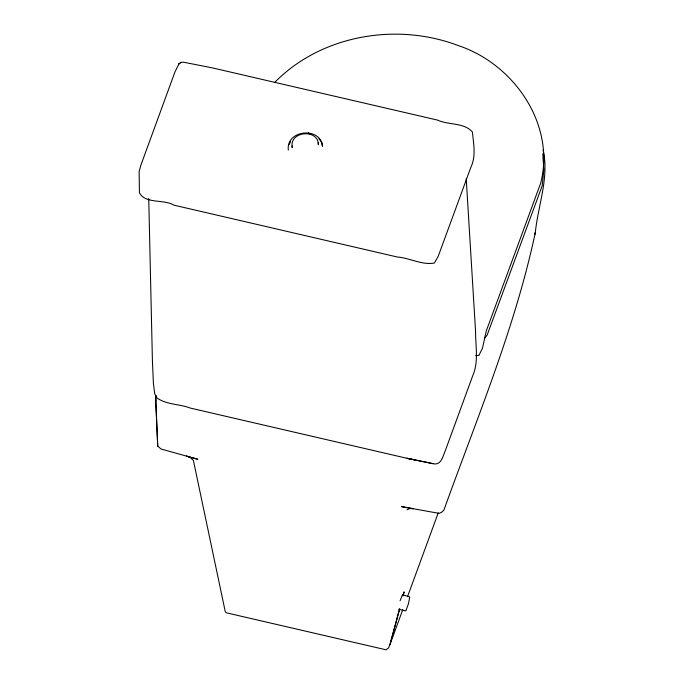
<?xml version="1.0" encoding="UTF-8"?>
<svg xmlns="http://www.w3.org/2000/svg" width="684" height="684" viewBox="0 0 684 684"><rect width="100%" height="100%" fill="white"/><g stroke="black" fill="none" stroke-linecap="round" stroke-linejoin="round"><path stroke-width="1.03" d="M288.323 150.078C285.801 129.738 320.805 126.395 322.446 146.29L321.719 142.298M403.158 595.73L404.124 591.831L403.03 595.892M399.499 609.076L389.974 644.584L388.58 647.868L386.015 649.8L226.207 612.77L225.258 611.607L193.41 460.529L190.408 457.664L186.475 456.083L197.821 459.272L161.082 449.02L157.73 446.122L155.636 397.746L156.38 395.745M399.73 608.786L389.974 644.584L402.773 609.658M534.674 234.561L535.316 232.603C538.043 205.234 549.389 177.669 543.087 150.001M534.666 234.509L535.316 232.603C514.949 328.14 476.816 418.54 443.873 510.161L441.787 512.128L439.222 513.385L401.602 506.639L413.179 508.682L409.801 508.554L406.954 509.819M407.527 596.687L438.239 512.88M400.106 600.706L402.466 594.747L409.725 596.935L408.502 603.621L405.843 610.923L398.755 609.316M289.238 144.41L290.495 141.759M178.917 63.903L174.959 71.948L140.699 165.639L139.143 171.581L139.433 192.708C145.042 204.191 164.391 199.035 173.898 205.149L397.353 257.013C409.588 257.885 422.096 265.392 434.408 263.007L438.205 256.329L470.806 167.46C476.201 156.268 473.602 143.76 472.362 131.978C464.256 122.427 448.268 125.138 437.615 120.11L212.279 67.861L183.261 62.159L180.969 62.372L178.917 63.903L180.969 62.372M484.477 338.452L487.179 335.023L542.215 185.715L543.806 169.983L542.805 153.823M274.506 82.627C320.993 35.038 396.532 22.17 457.947 45.46C513.71 63.783 555.827 124.206 540.676 183.175L486.221 331.142L482.502 348.156L478.911 355.449L475.602 355.535M433.109 463.649L406.877 458.271L190.383 408.083C179.559 403.876 166.289 404.851 156.696 397.72L154.695 393.676L153.396 383.185L152.421 361.092L148.736 198.454M414.743 459.887L406.877 458.271L433.707 463.829C441.436 465.308 442.976 455.8 445.301 450.713L472.729 375.738C478.911 361.674 475.448 345.976 475.56 331.227L466.214 178.584M310.1 133.85L308.381 133.004L310.168 133.893M402.466 594.747L402.953 595.242M318.889 138.792L320.779 141.015M321.164 141.853L321.942 143.529M318.086 142.853L318.411 144.777C318.445 128.489 288.853 130.875 292.222 147.727L292.213 145.931M155.79 401.115L155.636 397.746L157.73 446.122"/></g></svg>
